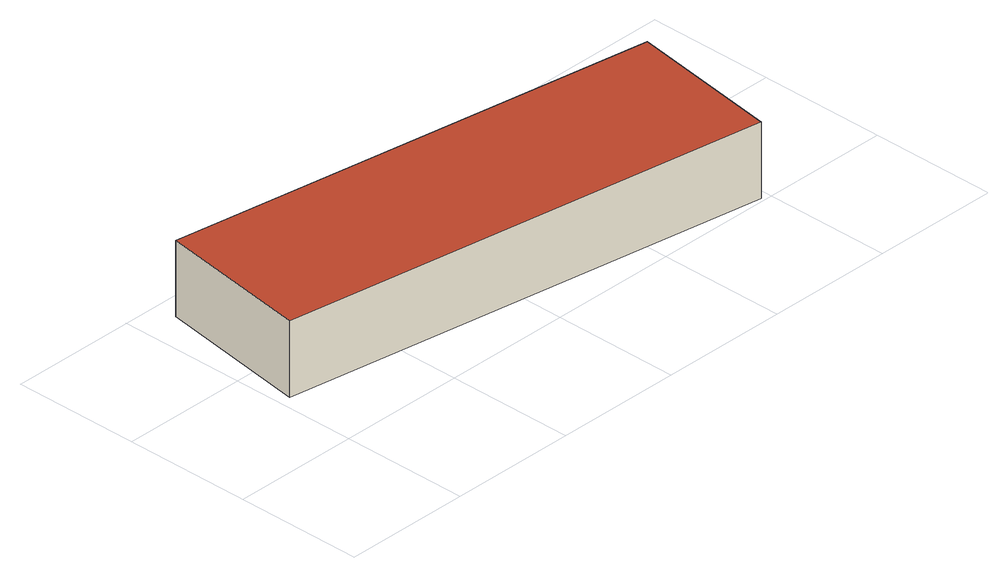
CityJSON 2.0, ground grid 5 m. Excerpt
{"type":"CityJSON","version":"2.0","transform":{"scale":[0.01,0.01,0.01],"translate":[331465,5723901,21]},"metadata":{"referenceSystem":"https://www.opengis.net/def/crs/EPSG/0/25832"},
"CityObjects":{
"building1":{"type":"Building","attributes":{"Geometrietyp2DReferenz":"3000","Gemeindeschluessel":"05170048","function":"31001_2100","roofType":"1000","measuredHeight":2.98},"geometry":[{"type":"Solid","lod":"2","boundaries":[[[[0,1,2,3]],[[4,5,1,0]],[[6,7,5,4]],[[3,2,7,6]],[[4,0,3,6]],[[1,5,7,2]]]],"semantics":{"surfaces":[{"type":"WallSurface"},{"type":"RoofSurface"},{"type":"GroundSurface"}],"values":[[0,0,0,0,1,2]]}}]}
},
"vertices":[
[1968,13,341],[1968,13,44],[2061,614,44],[2061,614,341],[49,309,341],[49,309,44],[142,911,341],[142,911,44]
]}
